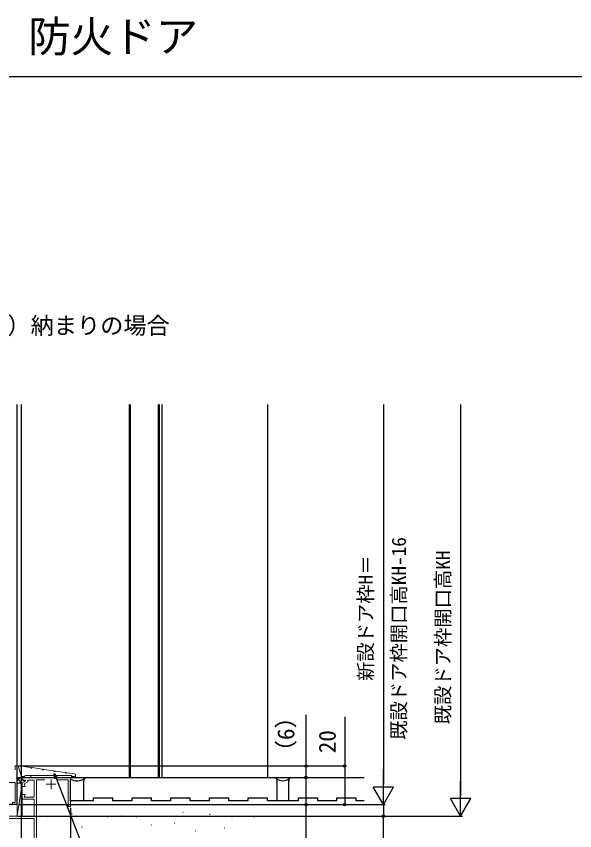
# Model space of a CAD drawing. Units: millimetres, scale not verified. Extents: x -525 to 525, y -783 to 779.
# Drawn here: x -289 to 0, y 357 to 778.5 of the extents above; entities that cross this region are included whole.
import ezdxf
from ezdxf.enums import TextEntityAlignment as Align

# ---------------------------------------------------------------- set-up
doc = ezdxf.new("R2010")
doc.units = ezdxf.units.MM
doc.header["$LTSCALE"] = 4
for name, color, linetype in [('0-1_USER1', 3, 'Continuous'), ('0-4_YKK_12', 2, 'Continuous'), ('0-6_YKK_D', 6, 'Continuous'), ('0-7_YKK_ZWAK', 7, 'Continuous'), ('0-8_YSS_K', 3, 'Continuous'), ('0-9_YSS_KE', 3, 'Continuous')]:
    doc.layers.add(name, color=color, linetype=linetype)
for name, color, linetype, lineweight in [('0-2_YKK_11', 190, 'Continuous', 18), ('0-3_YKK_11E', 4, 'Continuous', 18), ('0-5_YKK_13', 4, 'Continuous', 18)]:
    doc.layers.add(name, color=color, linetype=linetype, lineweight=lineweight)
doc.styles.add('ＭＳ ゴシック', font='')
doc.styles.get('ＭＳ ゴシック').set_extended_font_data('MS Gothic')

msp = doc.modelspace()

# ---------------------------------------------------------------- linework, layer by layer
at = {"layer": '0-2_YKK_11', "color": 211}
msp.add_lwpolyline([(-289.542, 388.531), (-289.542, 390.531), (-288.542, 390.531), (-288.542, 370.531), (-291.042, 370.531), (-291.042, 371.531), (-289.542, 371.531), (-289.542, 382.031), (-294.309, 382.031)], dxfattribs=at)
at = {"layer": '0-2_YKK_11'}
msp.add_lwpolyline([(-362.542, 364.531), (-288.542, 364.531), (-288.542, 370.531), (-291.342, 370.531)], dxfattribs=at)
at = {"layer": '0-3_YKK_11E'}
for p, q in [((-273.542, 381.031), (-268.542, 381.031)), ((-271.042, 383.531), (-271.042, 378.531))]:
    msp.add_line(p, q, dxfattribs=at)
for points in [[(-286.042, 374.331), (-286.042, 375.831), (-284.414, 375.831), (-284.96, 374.331), (-279.842, 374.331), (-279.842, 383.231), (-283.142, 383.231), (-283.142, 382.251), (-284.921, 381.224), (-284.414, 379.831), (-286.042, 379.831), (-286.042, 381.731), (-284.342, 382.713), (-284.342, 383.231), (-285.11, 383.231), (-286.582, 384.081), (-286.462, 384.531), (-261.042, 384.531), (-261.042, 369.531), (-262.242, 369.531), (-262.242, 383.331), (-267.809, 383.331)], [(-274.275, 383.331), (-278.642, 383.331), (-278.642, 347.531), (-284.642, 347.531), (-284.642, 348.531), (-283.516, 349.181), (-282.642, 349.181), (-282.642, 348.631), (-279.742, 348.631), (-279.742, 363.331), (-306.242, 363.331), (-307.042, 362.531), (-313.042, 362.531), (-313.842, 363.331), (-317.392, 363.331)], [(-322.692, 363.331), (-330.942, 363.331), (-330.942, 349.331), (-326.442, 349.331), (-326.442, 348.631), (-324.042, 348.631), (-324.042, 349.181), (-323.168, 349.181), (-322.042, 348.531), (-322.042, 347.531), (-327.542, 347.531), (-327.542, 348.231), (-332.042, 348.231), (-332.042, 364.531), (-279.842, 364.531), (-279.842, 373.331), (-285.042, 373.331)]]:
    msp.add_lwpolyline(points, dxfattribs=at)
msp.add_arc((-285.042, 374.331), 1, 180.00002, 270, dxfattribs=at)
at = {"layer": '0-4_YKK_12'}
for p, q in [((-288.542, 444.815), (-288.542, 577.568)), ((-286.542, 577.568), (-286.542, 298.755)), ((-230.542, 577.568), (-230.542, 384.529)), ((-230.045, 577.568), (-230.047, 384.529)), ((-215.545, 577.568), (-215.547, 384.529)), ((-215.046, 577.568), (-215.046, 384.529)), ((-213.546, 384.529), (-213.546, 577.568)), ((-288.542, 370.531), (-288.542, 444.815)), ((-288.542, 384.529), (-213.546, 384.529)), ((-288.541, 370.531), (-346.541, 370.531))]:
    msp.add_line(p, q, dxfattribs=at)
at = {"layer": '0-5_YKK_13', "color": 190}
for p, q in [((-286.508, 385.347), (-287.818, 389.993)), ((-281.7, 389.794), (-287.263, 390.623)), ((-275.7, 388.9), (-280.793, 389.659)), ((-269.7, 388.006), (-274.793, 388.765)), ((-263.7, 387.112), (-268.793, 387.871)), ((-284.746, 385.129), (-286.219, 385.129)), ((-284.446, 385.529), (-260.446, 385.529)), ((-284.446, 385.429), (-284.446, 385.529)), ((-258.873, 386.392), (-262.793, 386.977)), ((-260.446, 385.529), (-260.446, 384.529)), ((-260.446, 385.429), (-260.446, 385.529)), ((-260.146, 385.129), (-259.246, 385.129))]:
    msp.add_line(p, q, dxfattribs=at)
at = {"layer": '0-5_YKK_13'}
msp.add_line((-288.542, 364.531), (-286.042, 381.558), dxfattribs=at)
at = {"layer": '0-5_YKK_13', "color": 190}
for points in [[(-281.446, 385.529), (-281.446, 384.529), (-260.446, 384.529)], [(-258.446, 385.129), (-258.446, 385.829), (-258.446, 385.898)]]:
    msp.add_lwpolyline(points, dxfattribs=at)
at = {"layer": '0-5_YKK_13'}
msp.add_lwpolyline([(-288.542, 364.531), (-286.042, 364.531), (-286.042, 381.558), (-288.542, 381.558)], close=True, dxfattribs=at)
at = {"layer": '0-5_YKK_13', "color": 190}
for centre, radius, start, end in [((-287.337, 390.129), 0.5, 81.52358, 195.74577), ((-281.729, 389.596), 0.2, 15.10176, 81.52358), ((-281.246, 389.727), 0.3, 195.10176, 327.9454), ((-280.823, 389.461), 0.2, 81.52358, 147.9454), ((-275.729, 388.702), 0.2, 15.10176, 81.52358), ((-275.246, 388.833), 0.3, 195.10176, 327.9454), ((-274.823, 388.567), 0.2, 81.52358, 147.9454), ((-269.729, 387.808), 0.2, 15.10176, 81.52358), ((-269.246, 387.938), 0.3, 195.10176, 327.9454), ((-268.823, 387.673), 0.2, 81.52358, 147.9454), ((-286.219, 385.429), 0.3, 195.74577, 270), ((-284.746, 385.429), 0.3, 270, 0), ((-263.729, 386.914), 0.2, 15.10176, 81.52358), ((-263.246, 387.044), 0.3, 195.10176, 327.9454), ((-262.823, 386.779), 0.2, 81.52358, 147.9454), ((-260.146, 385.429), 0.3, 180, 270), ((-258.846, 385.129), 0.4, 180, 0), ((-258.946, 385.898), 0.5, 0, 81.52358)]:
    msp.add_arc(centre, radius, start, end, dxfattribs=at)
at = {"layer": '0-6_YKK_D'}
for p, q in [((-99.042, 577.568), (-99.042, 381.031)), ((-59.042, 577.568), (-59.042, 375.031)), ((-119.042, 415.926), (-119.042, 390.532)), ((-287.842, 390.531), (-138.042, 390.531)), ((-285.842, 390.532), (-118.042, 390.532)), ((-119.042, 390.532), (-119.042, 370.532)), ((-99.042, 370.531), (-99.042, 388.718)), ((-260.342, 384.531), (-138.042, 384.531)), ((-260.342, 384.531), (-138.042, 384.531)), ((-139.042, 370.531), (-139.042, 384.531)), ((-99.042, 370.531), (-104.292, 379.625)), ((-93.792, 379.625), (-104.292, 379.625)), ((-99.042, 370.531), (-93.792, 379.625)), ((-59.042, 364.531), (-59.042, 382.718)), ((-59.042, 364.531), (-64.292, 373.625)), ((-53.792, 373.625), (-64.292, 373.625)), ((-59.042, 364.531), (-53.792, 373.625)), ((-287.842, 370.531), (-98.042, 370.531)), ((-287.842, 370.531), (-138.042, 370.531)), ((-286.842, 370.531), (-98.042, 370.531)), ((-285.842, 370.532), (-118.042, 370.532)), ((-261.042, 368.831), (-261.042, 320.861)), ((-139.042, 329.021), (-139.042, 370.531)), ((-99.042, 370.531), (-99.042, 364.531)), ((-287.842, 364.531), (-98.042, 364.531)), ((-279.142, 364.531), (-58.042, 364.531)), ((-99.042, 342.058), (-99.042, 364.531)), ((-286.542, 359.352), (-286.542, 320.861))]:
    msp.add_line(p, q, dxfattribs=at)
for points in [[(-139.042, 384.531), (-139.042, 390.531), (-139.042, 416.922)], [(-269.105, 383.926), (-269.39, 386.55), (-267.831, 384.42)], [(-269.39, 386.55), (-268.468, 384.173), (-227.871, 279.484)]]:
    msp.add_lwpolyline(points, dxfattribs=at)
for centre in [(-139.042, 390.531), (-119.042, 390.532), (-139.042, 384.531), (-139.042, 384.531), (-139.042, 370.531), (-119.042, 370.532), (-99.042, 364.531)]:
    msp.add_circle(centre, 0.637, dxfattribs=at)
at = {"layer": '0-7_YKK_ZWAK'}
msp.add_line((-525, 747.3), (525, 747.3), dxfattribs=at)
at = {"layer": '0-8_YSS_K'}
for p, q in [((-159.042, 577.568), (-159.042, 384.529)), ((-288.542, 382.786), (-286.797, 384.531)), ((-286.069, 381.558), (-288.542, 384.031)), ((-286.539, 384.273), (-286.797, 384.531)), ((-284.746, 382.48), (-286.026, 383.76)), ((-261.042, 372.529), (-261.042, 383.621)), ((-288.314, 381.558), (-288.542, 381.786)), ((-287.525, 381.558), (-285.58, 383.503)), ((-249.044, 372.529), (-261.042, 372.529)), ((-249.044, 374.029), (-239.044, 374.029)), ((-249.044, 372.529), (-249.044, 374.029)), ((-229.044, 374.029), (-219.044, 374.029)), ((-229.044, 372.529), (-229.044, 374.029)), ((-219.044, 372.529), (-219.044, 374.029)), ((-209.044, 372.529), (-219.044, 372.529)), ((-209.044, 374.029), (-199.044, 374.029)), ((-209.044, 372.529), (-209.044, 374.029)), ((-199.044, 372.529), (-199.044, 374.029)), ((-189.044, 372.529), (-199.044, 372.529)), ((-179.044, 372.529), (-179.044, 374.029)), ((-179.044, 372.529), (-179.044, 374.029)), ((-169.044, 372.529), (-179.044, 372.529)), ((-169.044, 372.529), (-179.044, 372.529)), ((-159.044, 372.529), (-159.044, 374.029)), ((-143.044, 372.529), (-159.044, 372.529)), ((-143.044, 374.029), (-133.044, 374.029)), ((-143.044, 372.529), (-143.044, 374.029)), ((-133.044, 372.529), (-133.044, 374.029)), ((-123.044, 372.529), (-133.044, 372.529)), ((-123.044, 374.029), (-113.044, 374.029)), ((-123.044, 372.529), (-123.044, 374.029)), ((-273.273, 364.288), (-273.073, 364.288)), ((-260.401, 365.807), (-260.201, 365.807)), ((-242.038, 364.245), (-241.838, 364.245)), ((-234.423, 364.707), (-234.223, 364.707)), ((-226.808, 364.245), (-226.608, 364.245)), ((-202.81, 366.632), (-202.61, 366.632)), ((-188.962, 365.515), (-188.762, 365.515)), ((-177.539, 364.245), (-177.339, 364.245)), ((-166.117, 364.245), (-165.917, 364.245)), ((-255.218, 359.093), (-255.018, 359.093)), ((-219.193, 359.976), (-218.993, 359.976)), ((-207.151, 360.844), (-206.951, 360.844)), ((-181.347, 358.438), (-181.147, 358.438)), ((-196.299, 357.121), (-196.099, 357.121))]:
    msp.add_line(p, q, dxfattribs=at)
for points in [[(-229.044, 372.529), (-239.044, 372.529), (-239.044, 374.029)], [(-189.044, 372.529), (-189.044, 374.029), (-179.044, 374.029)], [(-169.044, 372.529), (-169.044, 374.029), (-159.044, 374.029)], [(-109.045, 372.529), (-113.044, 372.529), (-113.044, 374.029)]]:
    msp.add_lwpolyline(points, dxfattribs=at)
for centre, radius, start, end in [((-257.698, 390.548), 7.692, 244.23156, 301.2405), ((-151.044, 388.4), 5.543, 233.02901, 306.97099)]:
    msp.add_arc(centre, radius, start, end, dxfattribs=at)
at = {"layer": '0-9_YSS_KE'}
for p, q in [((-252.542, 384.529), (-155.544, 384.529)), ((-146.544, 384.529), (-109.045, 384.529)), ((-254.042, 372.529), (-254.042, 383.029)), ((-154.044, 372.529), (-154.044, 383.029)), ((-148.044, 372.529), (-148.044, 383.029))]:
    msp.add_line(p, q, dxfattribs=at)
for centre, start, end in [((-252.542, 383.029), 90, 180), ((-155.544, 383.029), 0, 90), ((-146.544, 383.029), 90, 180)]:
    msp.add_arc(centre, 1.5, start, end, dxfattribs=at)

# ---------------------------------------------------------------- texts
at = {"layer": '0-1_USER1', "style": 'ＭＳ ゴシック'}
for s, height, p in [('ドアリモ 玄関ドア D30 防火ドア ', 16.13, (-524.75, 755.175)), ('●下枠フラット材（オプション）納まりの場合', 8.798, (-461.636, 611.436))]:
    msp.add_text(s, height=height, dxfattribs=at).set_placement(p, align=Align.BOTTOM_LEFT)
at = {"layer": '0-6_YKK_D', "style": 'ＭＳ ゴシック'}
for s, height, p in [('既設ドア枠開口高KH-16', 7.331, (-85.167, 404.044)), ('新設ドア枠H＝', 7.331, (-102.349, 434.47)), ('既設ドア枠開口高KH', 7.331, (-62.349, 412.067)), ('（6）', 8.798, (-142.474, 391.945)), ('20', 8.798, (-121.042, 397.085))]:
    msp.add_text(s, height=height, rotation=90, dxfattribs=at).set_placement(p, align=Align.BOTTOM_LEFT)

doc.saveas('drawing.dxf')
